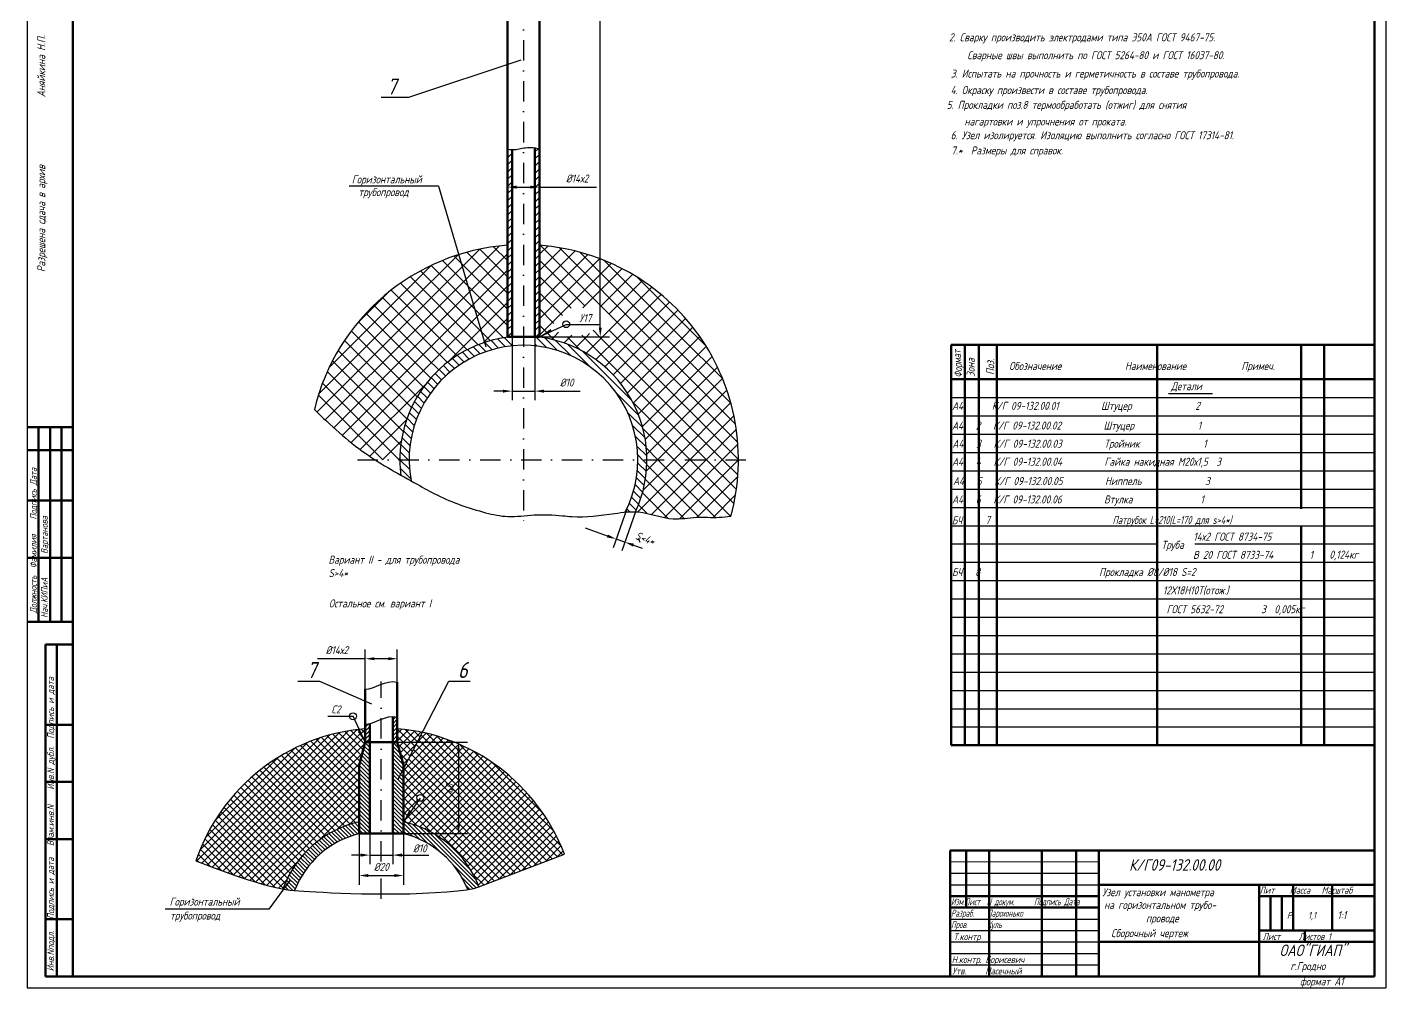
# Model space of a CAD drawing. Header units: inches. Extents: x 0 to 1949, y 0 to 841.
# Drawn here: x 0 to 594, y 0 to 420 of the extents above; entities that cross this region are included whole.
import ezdxf

# ---------------------------------------------------------------- set-up
doc = ezdxf.new("R2010")
doc.units = ezdxf.units.IN
doc.header["$LTSCALE"] = 0.7
doc.header["$MEASUREMENT"] = 0
doc.linetypes.add('DASHDOT', pattern=[25.4, 12.7, -6.35, 0, -6.35])
doc.styles.get("Standard").update_dxf_attribs({"font": 'romand.shx', "width": 0.8, "oblique": 15, "height": 3.5})
doc.dimstyles.get("Standard").update_dxf_attribs({"dimtxt": 3.5, "dimasz": 4, "dimexe": 4, "dimexo": 0, "dimgap": 2, "dimtad": 1, "dimdec": 0, "dimdsep": 46, "dimtxsty": 'Standard', "dimcen": 0.09, "dimadec": 0, "dimazin": 0, "dimtfac": 1, "dimtdec": 0, "dimtmove": 0, "dimatfit": 3, "dimfxl": 0, "dimtolj": 1, "dimtzin": 0, "dimlwd": 25, "dimlwe": 25, "dimarcsym": 0})

# ---------------------------------------------------------------- blocks, each defined once
blk = doc.blocks.new('*D457')
at = {"color": 0, "lineweight": 25}
for p, q in [((147.83, 143.86), (126.94, 143.86)), ((147.83, 126.75), (147.83, 147.86)), ((157.83, 143.86), (151.83, 143.86)), ((161.83, 129.81), (161.83, 147.86))]:
    blk.add_line(p, q, dxfattribs=at)
for points in [[(151.83, 144.53), (151.83, 143.2), (147.83, 143.86)], [(157.83, 144.53), (157.83, 143.2), (161.83, 143.86)]]:
    blk.add_solid(points, dxfattribs=at)
at = {"layer": 'DEFPOINTS', "color": 0, "lineweight": 25}
for p in [(147.83, 143.86), (147.83, 126.75), (161.83, 129.81)]:
    blk.add_point(p, dxfattribs=at)
at = {"color": 0, "lineweight": 25, "insert": (135.39, 147.61), "char_height": 3.5, "attachment_point": 5}
blk.add_mtext('\\A1;%%C14х2', dxfattribs=at)
blk = doc.blocks.new('*D461')
at = {"color": 0, "linetype": 'Continuous', "lineweight": 25}
for p, q in [((161.83, 107.36), (192.58, 107.36)), ((188.58, 103.36), (188.58, 71.39)), ((164.51, 67.39), (192.58, 67.39))]:
    blk.add_line(p, q, dxfattribs=at)
for points in [[(187.91, 103.36), (189.25, 103.36), (188.58, 107.36)], [(187.91, 71.39), (189.25, 71.39), (188.58, 67.39)]]:
    blk.add_solid(points, dxfattribs=at)
at = {"layer": 'DEFPOINTS', "color": 0, "linetype": 'Continuous', "lineweight": 25}
for p in [(161.83, 107.36), (164.51, 67.39), (188.58, 67.39)]:
    blk.add_point(p, dxfattribs=at)
at = {"color": 0, "linetype": 'Continuous', "lineweight": 25, "insert": (184.83, 86.94), "char_height": 3.5, "attachment_point": 5, "rotation": 90}
blk.add_mtext('\\A1;40', dxfattribs=at)
blk = doc.blocks.new('*X408')
at = {"color": 0}
for p, q in [((599.41, 872.86), (600.06, 873.51)), ((611.41, 872.29), (612.63, 873.51)), ((599.41, 869.72), (601.41, 871.72)), ((599.41, 866.58), (601.41, 868.58)), ((611.41, 869.15), (613.41, 871.15)), ((611.41, 866.01), (613.41, 868.01)), ((599.41, 863.43), (601.41, 865.43)), ((599.41, 860.29), (601.41, 862.29)), ((611.41, 862.86), (613.41, 864.86)), ((611.41, 859.72), (613.41, 861.72)), ((599.41, 857.15), (601.41, 859.15)), ((599.41, 854.01), (601.41, 856.01)), ((611.41, 856.58), (613.41, 858.58)), ((611.41, 853.43), (613.41, 855.43)), ((599.41, 850.86), (601.41, 852.86)), ((599.41, 847.72), (601.41, 849.72)), ((611.41, 850.29), (613.41, 852.29)), ((601.06, 846.22), (601.41, 846.58)), ((611.41, 847.15), (613.41, 849.15))]:
    blk.add_line(p, q, dxfattribs=at)
blk = doc.blocks.new('*D467')
at = {"color": 0, "lineweight": 25}
for p, q in [((209.97, 366.72), (209.97, 346.03)), ((223.97, 366.77), (223.97, 346.03)), ((213.97, 350.03), (219.97, 350.03)), ((223.97, 350.03), (248.86, 350.03))]:
    blk.add_line(p, q, dxfattribs=at)
for points in [[(213.97, 350.69), (213.97, 349.36), (209.97, 350.03)], [(219.97, 350.69), (219.97, 349.36), (223.97, 350.03)]]:
    blk.add_solid(points, dxfattribs=at)
at = {"layer": 'DEFPOINTS', "color": 0, "lineweight": 25}
for p in [(209.97, 366.72), (223.97, 366.77), (223.97, 350.03)]:
    blk.add_point(p, dxfattribs=at)
at = {"color": 0, "lineweight": 25, "insert": (240.42, 353.78), "char_height": 3.5, "attachment_point": 5}
blk.add_mtext('\\A1;%%C14х2', dxfattribs=at)
blk = doc.blocks.new('*D472')
at = {"color": 0, "lineweight": 25}
for p, q in [((211.97, 284.64), (211.97, 256.84)), ((221.97, 284.62), (221.97, 256.84)), ((207.97, 260.84), (203.97, 260.84)), ((211.97, 260.84), (221.97, 260.84)), ((225.97, 260.84), (241.8, 260.84))]:
    blk.add_line(p, q, dxfattribs=at)
for points in [[(207.97, 261.5), (207.97, 260.17), (211.97, 260.84)], [(225.97, 261.5), (225.97, 260.17), (221.97, 260.84)]]:
    blk.add_solid(points, dxfattribs=at)
at = {"layer": 'DEFPOINTS', "color": 0, "lineweight": 25}
for p in [(211.97, 284.64), (221.97, 284.62), (221.97, 260.84)]:
    blk.add_point(p, dxfattribs=at)
at = {"color": 0, "lineweight": 25, "insert": (235.88, 264.59), "char_height": 3.5, "attachment_point": 5}
blk.add_mtext('\\A1;%%C10', dxfattribs=at)
blk = doc.blocks.new('*D474')
at = {"color": 0, "linetype": 'Continuous', "lineweight": 25}
for p, q in [((232.95, 559.61), (254.56, 559.61)), ((250.56, 288.64), (250.56, 555.61)), ((223.97, 284.64), (254.56, 284.64))]:
    blk.add_line(p, q, dxfattribs=at)
for points in [[(249.89, 555.61), (251.22, 555.61), (250.56, 559.61)], [(249.89, 288.64), (251.22, 288.64), (250.56, 284.64)]]:
    blk.add_solid(points, dxfattribs=at)
at = {"layer": 'DEFPOINTS', "color": 0, "linetype": 'Continuous', "lineweight": 25}
for p in [(232.95, 559.61), (250.56, 559.61), (223.97, 284.64)]:
    blk.add_point(p, dxfattribs=at)
at = {"color": 0, "linetype": 'Continuous', "lineweight": 25, "insert": (246.81, 471.39), "char_height": 3.5, "attachment_point": 5, "rotation": 90}
blk.add_mtext('\\A1;275', dxfattribs=at)

msp = doc.modelspace()

# ---------------------------------------------------------------- hatches: boundary and pattern name
at = {"linetype": 'Continuous', "lineweight": 25}
h = msp.add_hatch(dxfattribs=at)
h.set_pattern_fill('ANSI37', color=256, scale=18, style=0)
h.set_pattern_definition([(45, (-291.6297, -526.5986), (-1.59099, 1.59099), []), (135, (-291.6297, -526.5986), (-1.59099, -1.59099), [])])
h.paths.add_polyline_path([(172.82, 111.65), (164.51, 95.6), (164.51, 72.52, -0.000219), (164.55, 72.51), (171.09, 81.79, -0.251586), (170.42, 83.04, -1), (173.42, 83.04, -0.597972), (171.09, 81.79), (164.55, 72.51, -0.253196), (197.49, 44.17), (234.87, 58.42, 0.253958)])
h.paths.add_polyline_path([(145.16, 97.36), (147.8, 107.23), (147.72, 107.36), (147.76, 107.36), (145.15, 113.01, 0.289965), (73.75, 55.54), (80.63, 52.89), (86.61, 50.66), (91.79, 48.82), (96.25, 47.33), (100.09, 46.13), (103.38, 45.18), (106.22, 44.44), (108.7, 43.85), (110.91, 43.39), (111.82, 43.23, -0.259315), (145.16, 72.52)])
h.paths.add_polyline_path([(182.21, 83.6), (182.21, 90.28), (187.46, 90.28), (187.46, 83.6)], flags=24)
h = msp.add_hatch(dxfattribs=at)
h.set_pattern_fill('ANSI37', color=256, scale=18, angle=90, style=0)
h.set_pattern_definition([(135, (-292.1306, -501.989), (-1.59099, -1.59099), []), (225, (-292.1306, -501.989), (1.59099, -1.59099), [])])
h.paths.add_polyline_path([(172.82, 111.65, 0.032461), (161.83, 113.27), (161.83, 107.36), (164.51, 97.36), (164.51, 95.6)])
h.paths.add_polyline_path([(147.81, 107.26), (147.83, 107.33), (147.83, 113.27, 0.007851), (145.15, 113.01)])
h = msp.add_hatch(dxfattribs=at)
h.set_pattern_fill('ANSI31', color=256, scale=10, angle=90, style=0)
h.set_pattern_definition([(135, (-292.1306, -503.069), (-0.8838835, -0.8838835), [])])
h.paths.add_polyline_path([(159.83, 67.39), (164.51, 67.39), (164.51, 67.41), (164.51, 97.36), (161.83, 107.36), (159.83, 107.36)])
h.paths.add_polyline_path([(145.16, 67.39), (149.83, 67.39), (149.83, 67.41), (149.83, 107.36), (147.84, 107.36), (147.81, 107.26), (147.91, 107.03), (147.8, 107.23), (145.16, 97.36)])
h = msp.add_hatch(dxfattribs=at)
h.set_pattern_fill('ANSI31', color=256, scale=10, angle=90, style=0)
h.set_pattern_definition([(135, (-292.1306, -501.989), (-0.8838835, -0.8838835), [])])
h.paths.add_polyline_path([(111.82, 43.23), (112.93, 43.02), (114.86, 42.74), (116.79, 42.52), (116.88, 42.51, -0.245504), (145.16, 67.39), (145.16, 67.41), (145.16, 72.52, 0.259315)])
h.paths.add_polyline_path([(164.51, 72.52), (164.51, 67.39, -0.242178), (192.59, 42.98), (195.27, 43.48), (197.49, 44.17, 0.25343)])

# ---------------------------------------------------------------- linework, layer by layer
for p, q in [((0, 841), (0, 0)), ((594, 841), (594, 0)), ((223.97, 284.64), (235.63, 290.02)), ((235.63, 290.02), (250.4, 290.02)), ((211.97, 284.87), (211.97, 280.62)), ((221.97, 284.87), (221.97, 280.62)), ((131.41, 118.71), (142.52, 118.71)), ((147.91, 107.03), (142.52, 118.71)), ((164.52, 72.48), (171.92, 82.97)), ((0, 0), (594, 0))]:
    msp.add_line(p, q)
at = {"lineweight": 50}
for p, q in [((20, 836), (20, 5)), ((589, 836), (589, 5)), ((209.97, 495.65), (209.97, 366.72)), ((223.97, 495.65), (223.97, 366.77)), ((209.95, 383.06), (209.95, 284.64)), ((223.97, 383.1), (223.97, 284.64)), ((211.97, 366.43), (211.97, 284.64)), ((221.97, 367.25), (221.97, 284.64)), ((404, 281.02), (404, 106.02)), ((404, 281.02), (589, 281.02)), ((410, 281.02), (410, 106.02)), ((416, 281.02), (416, 106.02)), ((424, 281.02), (424, 106.02)), ((494, 281.02), (494, 106.02)), ((557, 281.02), (557, 209.38)), ((567, 281.02), (567, 106.02)), ((404, 266.02), (589, 266.02)), ((0, 245.02), (20, 245.02)), ((5, 245.02), (5, 160.02)), ((10, 245.02), (10, 160.02)), ((15, 245.02), (15, 160.02)), ((0, 235.02), (20, 235.02)), ((0, 213.02), (20, 213.02)), ((557, 202.02), (557, 106.02)), ((0, 188.02), (20, 188.02)), ((0, 160.02), (20, 160.02)), ((8, 150.02), (8, 5)), ((8, 150.02), (20, 150.02)), ((13, 150.02), (13, 5)), ((161.83, 107.36), (161.83, 133.61)), ((147.83, 107.36), (147.83, 130.54)), ((8, 115.02), (20, 115.02)), ((149.83, 67.39), (149.83, 115.48)), ((159.83, 67.39), (159.83, 118.57)), ((147.84, 107.36), (145.16, 97.36)), ((161.83, 107.36), (164.51, 97.36)), ((404, 106.02), (589, 106.02)), ((145.16, 97.36), (145.16, 67.39)), ((164.51, 97.36), (164.51, 67.39)), ((8, 90.02), (20, 90.02)), ((145.16, 67.39), (164.51, 67.39)), ((8, 65.02), (20, 65.02)), ((403.56, 60.07), (589, 60.07)), ((403.59, 60.07), (403.59, 5)), ((410.56, 60.07), (410.56, 35.07)), ((420.56, 60.07), (420.56, 5.07)), ((443.56, 60.07), (443.56, 5.07)), ((458.56, 60.07), (458.56, 5.07)), ((468.56, 60.07), (468.56, 5.07)), ((468.56, 45.07), (589, 45.07)), ((538.56, 45.07), (538.56, 5.07)), ((553.56, 45.07), (553.56, 25.07)), ((570.56, 45.07), (570.56, 25.07)), ((403.56, 40.07), (468.56, 40.07)), ((538.56, 40.07), (589, 40.07)), ((543.56, 40.07), (543.56, 25.07)), ((548.56, 40.07), (548.56, 25.07)), ((8, 30.02), (20, 30.02)), ((403.56, 35.07), (468.56, 35.07)), ((538.56, 25.07), (588.56, 25.07)), ((558.56, 25.07), (558.56, 20.07)), ((468.56, 20.07), (589, 20.07)), ((8, 5), (589, 5))]:
    msp.add_line(p, q, dxfattribs=at)
at = {"linetype": 'DASHDOT'}
for p, q in [((216.97, 771.85), (216.97, 202.63)), ((144.42, 230.87), (315.97, 230.87)), ((154.83, 55.29), (154.83, 133.9)), ((154.83, 38.85), (154.83, 49.68))]:
    msp.add_line(p, q, dxfattribs=at)
at = {"lineweight": 25}
for p, q in [((215.79, 405.52), (166.7, 389.27)), ((166.7, 389.27), (154.82, 389.27)), ((179.77, 350.38), (140.75, 350.38)), ((167.91, 292.89), (197.95, 322.92)), ((169.93, 287.84), (206.36, 324.27)), ((171.95, 282.79), (209.97, 320.8)), ((209.97, 303.73), (192.17, 321.54)), ((209.97, 310.81), (197.87, 322.91)), ((209.97, 317.88), (203.89, 323.95)), ((223.97, 320.66), (227.58, 324.27)), ((223.97, 313.59), (233.74, 323.36)), ((223.97, 306.52), (239.56, 322.11)), ((264.42, 284.64), (224.49, 324.57)), ((271.49, 284.64), (232.57, 323.57)), ((278.57, 284.64), (241.62, 321.58)), ((163.87, 302.99), (176.68, 315.79)), ((165.89, 297.94), (188.36, 320.41)), ((208.32, 284.17), (176.69, 315.8)), ((209.97, 289.59), (181.6, 317.96)), ((209.97, 296.66), (186.75, 319.88)), ((223.97, 299.45), (245.09, 320.56)), ((223.97, 292.38), (250.34, 318.75)), ((243.86, 298.13), (223.97, 318.02)), ((223.97, 285.31), (255.34, 316.68)), ((285.64, 284.64), (252.29, 317.98)), ((197.22, 281.13), (167.53, 310.82)), ((202.52, 282.9), (172, 313.42)), ((173.97, 277.74), (209.97, 313.73)), ((237.79, 297.13), (223.97, 310.95)), ((242.95, 297.22), (260.12, 314.38)), ((250.93, 298.13), (264.67, 311.87)), ((254.47, 294.59), (269.02, 309.14)), ((292.71, 284.64), (266.72, 310.62)), ((132.04, 271.16), (163.87, 302.99)), ((144.28, 290.47), (157.37, 303.56)), ((165.63, 298.57), (159.19, 305.01)), ((192.35, 278.93), (163.26, 308.01)), ((175.99, 272.69), (209.97, 306.66)), ((233.98, 293.87), (223.97, 303.88)), ((251.58, 284.64), (273.17, 306.22)), ((258.66, 284.64), (277.12, 303.1)), ((127.43, 259.48), (165.89, 297.94)), ((175.07, 274.99), (151.62, 298.44)), ((170.35, 286.78), (155.31, 301.82)), ((187.86, 276.35), (165.63, 298.57)), ((184.06, 273.68), (209.97, 299.59)), ((265.73, 284.64), (280.89, 299.79)), ((126.71, 251.68), (167.91, 292.89)), ((173.3, 262.63), (144.81, 291.11)), ((176.44, 266.55), (148.12, 294.87)), ((199.37, 281.92), (209.97, 292.52)), ((230.3, 290.47), (223.97, 296.81)), ((272.8, 284.64), (284.46, 296.3)), ((279.87, 284.64), (287.85, 292.61)), ((130.34, 248.24), (169.93, 287.84)), ((170.49, 258.36), (141.69, 287.16)), ((183.72, 273.42), (170.35, 286.78)), ((229.07, 284.64), (223.97, 289.73)), ((230.37, 284.64), (232.36, 286.62)), ((237.44, 284.64), (238.12, 285.31)), ((243.21, 284.64), (242.54, 285.31)), ((244.51, 284.64), (245.91, 286.03)), ((250.28, 284.64), (247.4, 287.52)), ((257.35, 284.64), (254.47, 287.52)), ((286.94, 284.64), (291.04, 288.74)), ((134.03, 244.86), (171.95, 282.79)), ((168.05, 253.73), (138.76, 283.02)), ((198.02, 277.14), (194.97, 280.18)), ((200.58, 278.11), (197.47, 281.22)), ((203.27, 278.95), (200.07, 282.16)), ((206.09, 279.67), (202.79, 282.97)), ((209.06, 280.24), (205.63, 283.66)), ((211.97, 280.86), (208.61, 284.22)), ((211.97, 284.4), (211.75, 284.62)), ((218.8, 284.64), (215.38, 284.64)), ((222.93, 280.51), (221.97, 281.47)), ((227.15, 279.82), (222.38, 284.6)), ((231.93, 278.58), (226.49, 284.02)), ((230.58, 283.13), (229.07, 284.64)), ((229.2, 283.47), (230.37, 284.64)), ((237.66, 276.39), (231.04, 283)), ((234.69, 281.88), (237.44, 284.64)), ((242.12, 278.65), (236.14, 284.64)), ((246.01, 271.57), (236.28, 281.3)), ((239.72, 279.84), (244.51, 284.64)), ((296.98, 230.87), (243.21, 284.64)), ((244.36, 277.41), (251.58, 284.64)), ((248.63, 274.61), (258.66, 284.64)), ((304.05, 230.87), (250.28, 284.64)), ((252.57, 271.48), (265.73, 284.64)), ((256.17, 268.01), (272.8, 284.64)), ((310.97, 231.02), (257.35, 284.64)), ((259.45, 264.21), (279.87, 284.64)), ((262.39, 260.08), (286.94, 284.64)), ((310.67, 238.39), (264.42, 284.64)), ((264.97, 255.6), (294.01, 284.64)), ((267.18, 250.74), (296.86, 280.41)), ((309.67, 246.46), (271.49, 284.64)), ((307.68, 255.52), (278.57, 284.64)), ((304.08, 266.19), (285.64, 284.64)), ((296.73, 280.62), (292.71, 284.64)), ((294.01, 284.64), (294.05, 284.67)), ((404, 281.02), (589, 281.02)), ((164.4, 243.23), (133.51, 274.12)), ((166, 248.71), (136.03, 278.67)), ((137.79, 241.56), (173.97, 277.74)), ((179.92, 270.15), (175.07, 274.99)), ((186.76, 270.71), (183.91, 273.57)), ((188.82, 272.19), (185.95, 275.07)), ((190.97, 273.58), (188.07, 276.48)), ((193.22, 274.87), (190.27, 277.81)), ((195.56, 276.05), (192.57, 279.04)), ((264.36, 256.76), (242.86, 278.26)), ((268.96, 245.45), (299.46, 275.94)), ((163.35, 237.22), (131.21, 269.36)), ((141.66, 238.35), (175.99, 272.69)), ((181.13, 265.74), (178.31, 268.56)), ((182.92, 267.48), (180.09, 270.31)), ((184.8, 269.14), (181.96, 271.98)), ((270.25, 239.66), (301.85, 271.26)), ((162.63, 230.87), (129.14, 264.36)), ((145.65, 235.27), (174.16, 263.78)), ((176.3, 259.96), (173.44, 262.82)), ((177.82, 261.97), (174.98, 264.82)), ((179.43, 263.9), (176.6, 266.73)), ((270.92, 233.26), (304.01, 266.36)), ((155.56, 230.87), (127.31, 259.11)), ((172.31, 253.35), (169.34, 256.31)), ((173.54, 255.65), (170.62, 258.57)), ((174.88, 257.85), (171.99, 260.74)), ((267.4, 250.18), (257.67, 259.91)), ((289.91, 230.87), (264.75, 256.02)), ((275.6, 230.87), (305.94, 261.21)), ((282.67, 230.87), (307.6, 255.8)), ((404, 258.02), (589, 258.02)), ((498.98, 259.8), (518.19, 259.8)), ((170.16, 248.43), (167.07, 251.51)), ((171.18, 250.94), (168.16, 253.96)), ((269.1, 244.94), (262.49, 251.55)), ((289.74, 230.87), (308.98, 250.11)), ((404, 250.02), (589, 250.02)), ((149.79, 232.34), (165.92, 248.47)), ((168.47, 243.04), (165.22, 246.29)), ((169.25, 245.8), (166.09, 248.96)), ((270.13, 240.38), (264.68, 245.83)), ((282.84, 230.87), (269.23, 244.48)), ((296.81, 230.87), (310.04, 244.09)), ((155.39, 230.87), (163.6, 239.08)), ((167.36, 237.09), (163.85, 240.59)), ((167.84, 240.14), (164.47, 243.51)), ((270.7, 236.28), (265.92, 241.05)), ((303.88, 230.87), (310.72, 237.71)), ((404, 242.02), (589, 242.02)), ((166.5, 230.87), (163.08, 234.29)), ((167.06, 233.85), (163.38, 237.53)), ((270.95, 232.49), (266.61, 236.82)), ((269.03, 230.87), (266.93, 232.98)), ((275.77, 230.87), (270.74, 235.9)), ((404, 234.02), (589, 234.02)), ((162.46, 230.87), (162.97, 231.38)), ((167.14, 226.69), (162.97, 230.87)), ((167.65, 222.65), (163.09, 227.21)), ((166.97, 230.4), (166.5, 230.87)), ((270.32, 222.51), (266.74, 226.09)), ((266.95, 208.08), (289.74, 230.87)), ((270.72, 225.65), (266.95, 229.42)), ((270.94, 228.97), (269.03, 230.87)), ((269.29, 217.48), (282.67, 230.87)), ((270.75, 226.02), (275.6, 230.87)), ((293.83, 205.73), (270.92, 228.64)), ((272.91, 206.97), (296.81, 230.87)), ((301, 205.64), (275.77, 230.87)), ((278.57, 205.55), (303.88, 230.87)), ((307.53, 206.17), (282.84, 230.87)), ((285.13, 205.04), (310.95, 230.87)), ((309.01, 211.77), (289.91, 230.87)), ((310.06, 217.79), (296.98, 230.87)), ((310.73, 224.19), (304.05, 230.87)), ((310.95, 230.87), (310.97, 230.88)), ((404, 226.02), (589, 226.02)), ((269.07, 216.69), (265.77, 219.99)), ((269.77, 219.53), (266.34, 222.96)), ((287.28, 205.21), (270.27, 222.22)), ((292.87, 205.71), (310.68, 223.53)), ((267.32, 211.36), (264.21, 214.48)), ((268.26, 213.97), (265.06, 217.17)), ((280.16, 205.26), (269, 216.42)), ((299.86, 205.63), (309.7, 215.47)), ((404, 218.02), (589, 218.02)), ((262.16, 209.46), (256.17, 192.4)), ((265.95, 208.13), (259.97, 191.07)), ((263.51, 208.11), (262.16, 209.46)), ((266.29, 208.87), (263.24, 211.92)), ((270.89, 207.45), (267.23, 211.12)), ((404, 210.02), (589, 210.02)), ((307.47, 206.17), (307.74, 206.44)), ((404, 202.02), (589, 202.02)), ((253.72, 197.5), (244.11, 200.87)), ((261.29, 194.84), (257.5, 196.18)), ((267.12, 196.53), (267.91, 194.76)), ((265.07, 193.52), (268.84, 192.2)), ((404, 194.02), (494.18, 194.02)), ((510.5, 194.02), (589, 194.02)), ((404, 186.02), (589, 186.02)), ((404, 178.02), (493.43, 178.02)), ((494, 178.02), (589, 178.02)), ((404, 170.02), (589, 170.02)), ((404, 162.02), (589, 162.02)), ((404, 154.02), (589, 154.02)), ((404, 146.02), (589, 146.02)), ((404, 138.02), (589, 138.02)), ((118.4, 133.99), (127.74, 133.99)), ((162.26, 91.25), (184.39, 133.99)), ((184.39, 133.99), (193.73, 133.99)), ((404, 130.02), (589, 130.02)), ((404, 122.02), (589, 122.02)), ((149.17, 115.34), (147.83, 114)), ((149.83, 114.24), (147.83, 112.24)), ((161.13, 118.46), (159.83, 117.17)), ((161.83, 117.4), (159.83, 115.4)), ((161.83, 115.63), (159.83, 113.63)), ((161.83, 113.86), (159.83, 111.86)), ((404, 114.02), (589, 114.02)), ((149.83, 112.47), (147.83, 110.47)), ((149.83, 110.7), (147.83, 108.7)), ((149.83, 108.93), (148.25, 107.36)), ((161.83, 112.09), (159.83, 110.09)), ((161.83, 110.33), (159.83, 108.33)), ((161.83, 108.56), (160.63, 107.36)), ((145.16, 67.41), (145.16, 45.09)), ((149.83, 67.41), (149.83, 54.02)), ((159.83, 67.41), (159.83, 54.02)), ((164.51, 67.41), (164.51, 45.09)), ((145.83, 58.02), (141.83, 58.02)), ((149.83, 58.02), (159.83, 58.02)), ((163.83, 58.02), (175.67, 58.02)), ((149.16, 49.09), (160.51, 49.09)), ((403.56, 50.07), (468.56, 50.07)), ((403.56, 45.07), (468.56, 45.07)), ((105.81, 34.39), (60.32, 34.39)), ((403.56, 30.07), (468.56, 30.07)), ((403.56, 25.07), (468.56, 25.07)), ((403.56, 20.07), (468.56, 20.07)), ((403.56, 15.07), (468.56, 15.07)), ((403.56, 10.07), (468.56, 10.07))]:
    msp.add_line(p, q, dxfattribs=at)
at = {"linetype": 'Continuous', "lineweight": 25}
for p, q in [((179.77, 350.38), (200.51, 280.16)), ((127.74, 133.99), (150.49, 124.16)), ((105.81, 34.39), (114.91, 46.95))]:
    msp.add_line(p, q, dxfattribs=at)
at = {"color": 0}
for p, q in [((209.97, 315.77), (210.61, 316.41)), ((221.97, 315.2), (223.18, 316.41)), ((209.97, 312.63), (211.97, 314.63)), ((209.97, 309.48), (211.97, 311.48)), ((221.97, 312.06), (223.97, 314.06)), ((221.97, 308.91), (223.97, 310.91)), ((209.97, 306.34), (211.97, 308.34)), ((209.97, 303.2), (211.97, 305.2)), ((221.97, 305.77), (223.97, 307.77)), ((221.97, 302.63), (223.97, 304.63)), ((209.97, 300.06), (211.97, 302.06)), ((209.97, 296.91), (211.97, 298.91)), ((221.97, 299.48), (223.97, 301.48)), ((221.97, 296.34), (223.97, 298.34)), ((209.97, 293.77), (211.97, 295.77)), ((209.97, 290.63), (211.97, 292.63)), ((221.97, 293.2), (223.97, 295.2)), ((221.97, 290.05), (223.97, 292.05)), ((209.97, 287.74), (211.97, 289.74)), ((210.25, 284.87), (211.97, 286.59)), ((221.97, 287.34), (223.97, 289.34)), ((222.64, 284.87), (223.97, 286.2))]:
    msp.add_line(p, q, dxfattribs=at)
at = {"linetype": 'Continuous', "lineweight": 50}
for p, q in [((209.95, 284.64), (223.97, 284.64)), ((147.83, 107.36), (161.83, 107.36))]:
    msp.add_line(p, q, dxfattribs=at)
at = {"lineweight": 15}
msp.add_line((403.56, 55.07), (468.56, 55.07), dxfattribs=at)
for points, format in [([(209.97, 366.72, 0.005268), (210.36, 366.64, 0.069654), (213.16, 366.44, 0.045006), (215.68, 366.84, -0.037919), (218.68, 367.35, -0.090658), (223.32, 366.96, -0.007944), (223.97, 366.77)], "xyb"), ([(223.97, 284.64, 0, 1, 0), (229.1, 287.55, 1, 1, 0)], "xyseb"), ([(147.91, 107.03, 0, 1, 0), (145, 112.16, 1, 1, 0)], "xyseb"), ([(164.52, 72.48, 0, 1, 0), (167.51, 77.56, 1, 1, 0)], "xyseb")]:
    msp.add_lwpolyline(points, format=format)
at = {"linetype": 'Continuous', "lineweight": 25}
for points in [[(73.75, 55.54), (80.63, 52.89), (86.61, 50.66), (91.79, 48.82), (96.25, 47.33), (100.09, 46.13), (103.38, 45.18), (106.22, 44.44), (108.7, 43.85), (110.91, 43.39), (112.93, 43.02), (114.86, 42.74), (116.79, 42.52), (118.8, 42.34), (120.99, 42.19), (123.44, 42.06), (126.25, 41.92), (129.48, 41.76), (133.12, 41.59), (137.14, 41.42), (141.51, 41.27), (146.18, 41.15), (151.13, 41.06), (156.33, 41.03), (161.74, 41.06), (167.31, 41.16), (172.89, 41.34), (178.32, 41.6), (183.43, 41.94), (188.07, 42.37), (192.07, 42.88), (195.27, 43.48), (197.49, 44.17)], [(197.49, 44.17), (234.87, 58.42)]]:
    msp.add_lwpolyline(points, dxfattribs=at)
for centre in [(235.66, 290.09), (142.47, 118.72), (171.92, 83.04)]:
    msp.add_circle(centre, 1.5)
at = {"lineweight": 25}
for centre, radius, start, end in [((216.97, 230.87), 94, 94.27066, 166.51843), ((216.97, 230.87), 94, 344.77781, 85.72934), ((216.97, 230.87), 54, 95.31277, 187.19395), ((216.97, 230.87), 50, 332.71839, 190.64412), ((216.97, 230.87), 54, 335.09951, 84.68723), ((154.83, 27.89), 85.66, 94.68708, 161.16748), ((154.83, 27.89), 85.66, 20.87809, 85.31292), ((154.83, 27.89), 45.66, 102.2289, 160.37869), ((154.83, 27.89), 45.66, 20.87809, 77.7711), ((154.83, 27.89), 40.66, 103.7604, 158.93462), ((154.83, 27.89), 40.66, 21.77504, 76.2396)]:
    msp.add_arc(centre, radius, start, end, dxfattribs=at)
msp.add_open_spline([(125.56, 252.78), (132.7, 245.91), (146.41, 233.27), (165.8, 222.82), (182.85, 213.21), (196.23, 208.5), (210.67, 205.35), (221.93, 207.14), (231.25, 206.67), (242.99, 205.48), (254.05, 206.95), (269.03, 209.11), (280.57, 203.8), (292.55, 206.22), (300.72, 205.32), (305.98, 206.02), (307.67, 206.19)], degree=3, knots=[5.669608, 5.669608, 5.669608, 5.669608, 35.239037, 61.456959, 71.378792, 93.914273, 103.80289, 115.247762, 127.685544, 131.731908, 150.597687, 161.03636, 176.457056, 186.56042, 196.641429, 201.526305, 201.526305, 201.526305, 201.526305], dxfattribs=at)
for points in [[(147.83, 130.54), (152.01, 130.37), (156.59, 134.99), (161.83, 133.61)], [(147.83, 115.25), (152.01, 115.08), (156.59, 119.7), (161.83, 118.31)]]:
    msp.add_open_spline(points, degree=3, dxfattribs=at)
for points in [[(253.94, 198.13), (253.5, 196.87), (257.5, 196.18)], [(265.29, 194.15), (264.85, 192.89), (261.29, 194.84)], [(145.83, 58.69), (145.83, 57.35), (149.83, 58.02)], [(163.83, 58.69), (163.83, 57.35), (159.83, 58.02)], [(149.16, 49.76), (149.16, 48.42), (145.16, 49.09)], [(160.51, 49.76), (160.51, 48.42), (164.51, 49.09)]]:
    msp.add_solid(points, dxfattribs=at)

# ---------------------------------------------------------------- block references
for p in [(-389.44, -506.83), (-389.44, -531.93)]:
    msp.add_blockref('*X408', p)

# ---------------------------------------------------------------- texts
at = {"lineweight": 25, "oblique": 15, "width": 0.8}
for s, p in [('Зона', (414.25, 267.01)), ('Поз.', (422.81, 267.9))]:
    msp.add_text(s, height=3.5, rotation=90, dxfattribs=at).set_placement(p)
at = {"linetype": 'Continuous', "lineweight": 25, "oblique": 15}
for s, width, p in [('БЧ', 0.8, (404.26, 202.63)), ('7                                Патрубок L=210(L=170 для s>4*)', 0.65, (419.02, 202.76)), ('14х2 ГОСТ 8734-75', 0.8, (509.85, 195.47)), ('Труба', 0.8, (495.9, 191.89)), ('В 20 ГОСТ 8733-74', 0.8, (509.72, 187.52)), ('1', 0.8, (560.68, 187.53)), ('0,124кг', 0.8, (569.33, 187.63))]:
    msp.add_text(s, height=3.5, dxfattribs=dict(at, width=width)).set_placement(p)
at = {"lineweight": 25, "oblique": 15, "width": 0.8}
msp.add_text('1:1', height=3.5, dxfattribs=at).set_placement((572.81, 30.04))
at = {"lineweight": 25, "attachment_point": 1}
for s, insert, char_height, width, rotation in [('Разрешена сдача в архив                Аняйкина Н.П.', (4.41, 312.88), 3.5, 273.9552, 90), ('{\\W0.6;Формат}', (405.36, 266.6), 3.5, 24.1201, 93.2058), ('Должность  Фамилия    Подпись Дата', (1.2, 163.67), 3, 85.2134, 90), ('Вартанова', (6.02, 189.66), 3, 62.2383, 90), ('Нач.КИПиА', (6.02, 161.69), 3, 66.6475, 90), ('{\\W0.7; Инв.Nподл.   Подпись и дата   Взам.инв.N    Инв.N дубл.  Подпись и дата}', (8.76, 5.54), 3, 144.2887, 90)]:
    msp.add_mtext(s, dxfattribs=dict(at, insert=insert, char_height=char_height, width=width, rotation=rotation))
for s, insert, char_height, width in [(' 2. Сварку производить электродами типа Э50А ГОСТ 9467-75.', (401.16, 417.26), 3.5, 193.0074), ('Сварные швы выполнить по ГОСТ 5264-80 и ГОСТ 16037-80.', (411.03, 409.44), 3.5, 152.7503), ('3. Испытать на прочность и герметичность в составе трубопровода.', (403.83, 401.41), 3.5, 200.573), ('4. Окраску произвести в составе трубопровода.', (403.71, 394.21), 3.5, 159.0384), (' 5. Прокладки поз.8 термообработать (отжиг) для снятия ', (400.15, 387.72), 3.5, 184.8861), ('6. Узел изолируется. Изоляцию выполнить согласно ГОСТ 17314-81.', (403.76, 374.45), 3.5, 171.9935), ('  нагартовки и упрочнения от проката.', (406.05, 380.45), 3.5, 179.2446), ('7.*  Размеры для справок.', (403.97, 367.8), 3.5, 182.1899), ('Горизонтальный ', (141.93, 355.17), 3.5, 77.5752), ('трубопровод', (144.85, 349.6), 3.5, 77.5752), ('У17', (241.39, 294.53), 3.5, 15.4142), (' Обозначение               Наименование             Примеч.', (427.45, 273.58), 3.5, 160.8509), ('Детали', (500.08, 264.74), 3.5, 34.5782), ('А4   1   К/Г 09-132.00.01          Штуцер               2', (404.35, 256.16), 3.5, 191.907), ('А4   2   К/Г 09-132.00.02          Штуцер               1', (404.35, 247.54), 3.5, 191.907), ('А4   3   К/Г 09-132.00.03          Тройник               1', (404.51, 239.61), 3.5, 191.907), ('А4   4   К/Г 09-132.00.04          Гайка накидная М20х1,5  3', (404.35, 231.74), 3.5, 191.907), ('А4   5   К/Г 09-132.00.05          Ниппель               3', (404.75, 223.28), 3.5, 191.907), ('А4   6   К/Г 09-132.00.06          Втулка                1', (404.35, 215.25), 3.5, 191.907), ('Вариант II - для трубопровода S>4*', (131.74, 188.9), 3.5, 62.4197), ('БЧ   8                            Прокладка %%C8/%%C18 S=2       ', (404.35, 183.52), 3.5, 191.907), ('  12Х18Н10Т(отож.)', (492.83, 175.52), 3.5, 101.7791), ('Остальное см. вариант I ', (131.91, 169.8), 3.5, 73.2089), ('    ГОСТ 5632-72         3  0,005кг', (490.72, 167.25), 3.5, 101.7791), ('С2', (133.03, 123.44), 3.5, 18.5414), ('{\\W0.7;Лит    Масса   Масштаб}', (538.75, 44.18), 3, 48.3624), ('Горизонтальный ', (62.27, 39.43), 3.5, 77.5752), ('{\\W0.6; Изм.Лист  N докум.      Подпись Дата\\P Разраб.    Парохонько\\P Пров.      Куль}', (402.48, 39.12), 3, 75.9719), ('трубопровод', (62.44, 33.32), 3.5, 77.5752), ('Р', (550.76, 33.2), 3, 4.7355), ('1,1', (560.02, 33.2), 3, 4.7355), ('{\\W0.7;Т.контр}', (404.99, 23.86), 3, 65.7648), ('Лист     Листов 1', (540.16, 23.94), 3, 49.4707), ('{\\W0.7; Н.контр. Борисевич}', (402.54, 13.85), 3, 40.546), ('{\\W0.7;Утв.     Пасечный}', (404.48, 8.86), 3, 39.2217), ('г.Гродно', (552.25, 11.25), 3.5, 35.0627), ('формат А1', (556.46, 4.53), 3.5, 32.7454)]:
    msp.add_mtext(s, dxfattribs=dict(at, insert=insert, char_height=char_height, width=width))
at = {"lineweight": 35, "attachment_point": 1}
for s, insert, char_height, width in [('7', (157.29, 397.49), 7, 25.8231), ('7', (122.32, 142.44), 7, 25.8231), ('6', (188.32, 142.44), 7, 25.8231), ('К/Г09-132.00.00 ', (481.78, 56.22), 5, 116.2188), ('Узел установки манометра', (470.06, 43.55), 3.5, 67.1383), ('на горизонтальном трубо-', (470.82, 37.97), 3.5, 67.3555), ('проводе ', (489.15, 32.14), 3.5, 71.0495), (' Сборочный чертеж', (472.04, 25.63), 3.5, 67.3555), ('ОАО"ГИАП"', (547.55, 18.89), 5, 36.171)]:
    msp.add_mtext(s, dxfattribs=dict(at, insert=insert, char_height=char_height, width=width))
at = {"lineweight": 25, "insert": (270.12, 196.46), "char_height": 3.5, "attachment_point": 5, "rotation": 340.67797}
msp.add_mtext('S<4*', dxfattribs=at)
at = {"lineweight": 25, "char_height": 3.5, "attachment_point": 5}
for s, insert in [('\\A1;%%C10', (171.67, 60.96)), ('\\A1;%%C20', (154.83, 52.84))]:
    msp.add_mtext(s, dxfattribs=dict(at, insert=insert))

# ---------------------------------------------------------------- dimensions: what is measured, and where the dimension line sits
at = {"linetype": 'Continuous', "lineweight": 25}
for base, p1, p2, text, picture, middle in [((250.56, 559.61), (223.97, 284.64), (232.95, 559.61), '275', '*D474', (250.56, 471.39)), ((188.58, 67.39), (161.83, 107.36), (164.51, 67.39), '40', '*D461', (188.58, 86.94))]:
    dim = msp.add_linear_dim(base=base, p1=p1, p2=p2, angle=90, text=text, dimstyle='Standard', override={"dimscale": 1}, dxfattribs=at)
    dim.commit()
    dim.dimension.update_dxf_attribs({"geometry": picture, "text_midpoint": middle, "dimtype": 160})
at = {"lineweight": 25}
dim = msp.add_linear_dim(base=(223.97, 350.03), p1=(209.97, 366.72), p2=(223.97, 366.77), text='%%C14х2', dimstyle='Standard', override={"dimscale": 1}, dxfattribs=at)
dim.commit()
dim.dimension.update_dxf_attribs({"geometry": '*D467', "text_midpoint": (240.42, 350.03), "dimtype": 160})
dim = msp.add_linear_dim(base=(221.97, 260.84), p1=(211.97, 284.64), p2=(221.97, 284.62), text='%%C10', dimstyle='Standard', override={"dimscale": 1}, dxfattribs=at)
dim.commit()
dim.dimension.update_dxf_attribs({"geometry": '*D472', "text_midpoint": (235.88, 264.59)})
dim = msp.add_linear_dim(base=(147.83, 143.86), p1=(161.83, 129.81), p2=(147.83, 126.75), angle=180, text='%%C14х2', dimstyle='Standard', override={"dimscale": 1}, dxfattribs=at)
dim.commit()
dim.dimension.update_dxf_attribs({"geometry": '*D457', "text_midpoint": (135.39, 147.61)})

doc.saveas('drawing.dxf')
